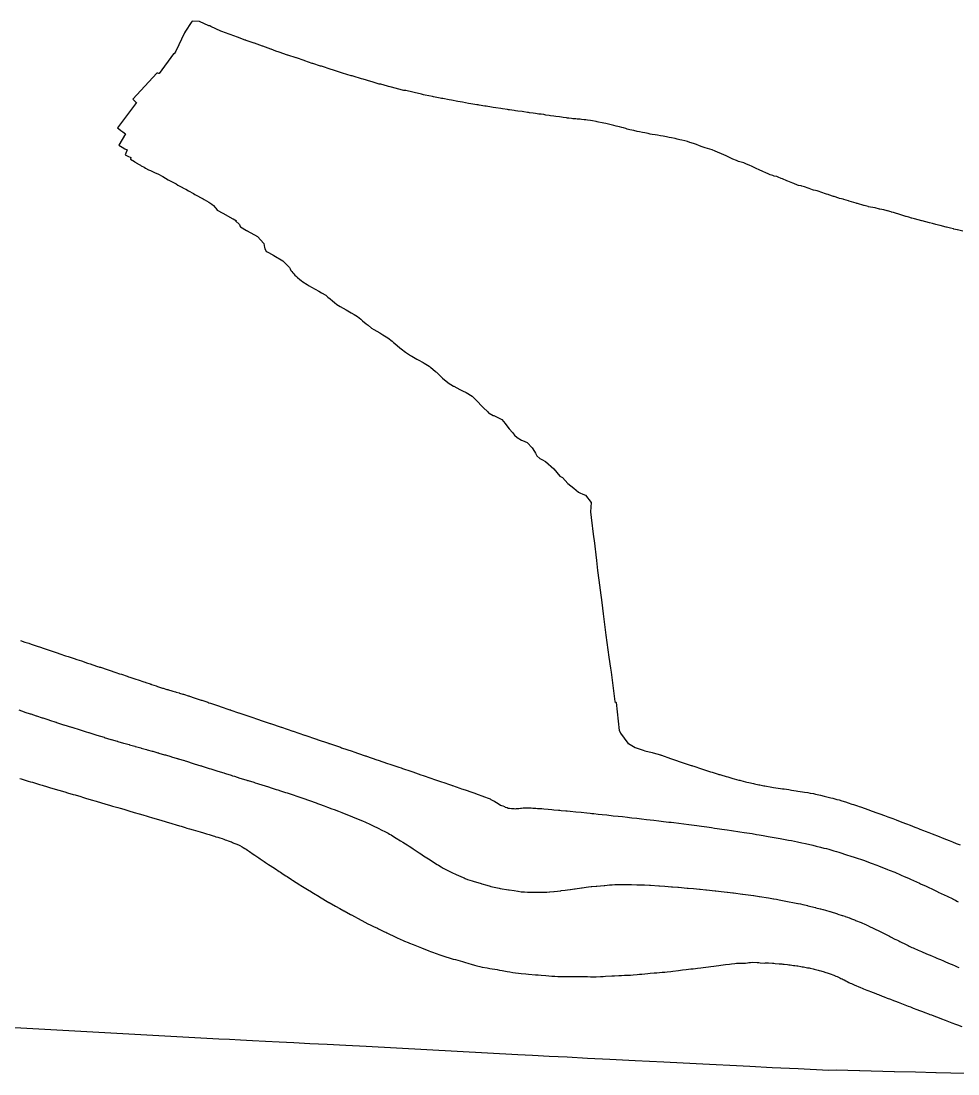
# Model space of a CAD drawing. Header units: metres. Extents: x 483462 to 484492, y 8428718 to 8429266.
# Drawn here: x 484289.36 to 484316.87, y 8428816.72 to 8428847.62 of the extents above; entities that cross this region are included whole.
import ezdxf

# ---------------------------------------------------------------- set-up
doc = ezdxf.new("R2010")
doc.units = ezdxf.units.M
doc.layers.add('C-TOPO-MAJR', color=9, linetype='Continuous')
doc.layers.add('C-TOPO-MINR', color=8, linetype='Continuous')

msp = doc.modelspace()

# ---------------------------------------------------------------- linework, layer by layer
at = {"layer": 'C-TOPO-MAJR', "color": 9, "linetype": 'Continuous', "lineweight": -3, "elevation": 1190, "flags": 128}
msp.add_lwpolyline([(484289.296, 8428827.4), (484289.451, 8428827.347), (484289.474, 8428827.339), (484289.625, 8428827.289), (484289.646, 8428827.282), (484289.805, 8428827.229), (484289.812, 8428827.227), (484289.985, 8428827.17), (484289.99, 8428827.168), (484290, 8428827.165), (484290.18, 8428827.106), (484290.194, 8428827.102), (484290.384, 8428827.04), (484290.391, 8428827.038), (484290.395, 8428827.037), (484290.399, 8428827.035), (484290.608, 8428826.968), (484290.614, 8428826.966), (484290.845, 8428826.892), (484290.852, 8428826.89), (484291.096, 8428826.813), (484291.098, 8428826.812), (484291.098, 8428826.812), (484291.099, 8428826.812), (484291.273, 8428826.757), (484291.345, 8428826.735), (484291.346, 8428826.735), (484291.347, 8428826.735), (484291.583, 8428826.662), (484291.585, 8428826.661), (484291.797, 8428826.597), (484291.799, 8428826.596), (484291.801, 8428826.595), (484291.805, 8428826.594), (484291.997, 8428826.537), (484292.006, 8428826.535), (484292.187, 8428826.482), (484292.194, 8428826.48), (484292.198, 8428826.479), (484292.371, 8428826.429), (484292.375, 8428826.427), (484292.534, 8428826.382), (484292.549, 8428826.378), (484292.7, 8428826.336), (484292.716, 8428826.331), (484292.722, 8428826.329), (484292.879, 8428826.285), (484292.885, 8428826.283), (484293.04, 8428826.24), (484293.06, 8428826.234), (484293.206, 8428826.193), (484293.228, 8428826.187), (484293.379, 8428826.143), (484293.388, 8428826.141), (484293.397, 8428826.138), (484293.411, 8428826.134), (484293.572, 8428826.087), (484293.598, 8428826.08), (484293.763, 8428826.031), (484293.78, 8428826.026), (484293.949, 8428825.976), (484293.961, 8428825.972), (484293.974, 8428825.968), (484294.156, 8428825.912), (484294.18, 8428825.905), (484294.221, 8428825.892), (484294.419, 8428825.83), (484294.446, 8428825.821), (484294.642, 8428825.76), (484294.66, 8428825.755), (484294.678, 8428825.749), (484294.858, 8428825.692), (484294.887, 8428825.683), (484294.936, 8428825.668), (484295.106, 8428825.614), (484295.139, 8428825.604), (484295.312, 8428825.55), (484295.337, 8428825.542), (484295.361, 8428825.534), (484295.531, 8428825.482), (484295.568, 8428825.47), (484295.627, 8428825.452), (484295.787, 8428825.402), (484295.824, 8428825.391), (484295.988, 8428825.34), (484296.011, 8428825.333), (484296.034, 8428825.326), (484296.195, 8428825.276), (484296.236, 8428825.263), (484296.307, 8428825.241), (484296.459, 8428825.193), (484296.501, 8428825.18), (484296.656, 8428825.131), (484296.68, 8428825.124), (484296.703, 8428825.116), (484296.855, 8428825.068), (484296.902, 8428825.052), (484296.983, 8428825.026), (484297.127, 8428824.979), (484297.177, 8428824.963), (484297.323, 8428824.915), (484297.349, 8428824.906), (484297.376, 8428824.897), (484297.428, 8428824.879), (484297.572, 8428824.83), (484297.665, 8428824.798), (484297.801, 8428824.752), (484297.858, 8428824.732), (484297.996, 8428824.683), (484298.029, 8428824.671), (484298.062, 8428824.658), (484298.122, 8428824.636), (484298.257, 8428824.588), (484298.362, 8428824.549), (484298.489, 8428824.502), (484298.558, 8428824.476), (484298.686, 8428824.427), (484298.731, 8428824.409), (484298.776, 8428824.39), (484298.85, 8428824.361), (484298.975, 8428824.313), (484299.097, 8428824.264), (484299.215, 8428824.217), (484299.29, 8428824.186), (484299.407, 8428824.136), (484299.452, 8428824.115), (484299.497, 8428824.093), (484299.581, 8428824.053), (484299.699, 8428823.999), (484299.844, 8428823.929), (484299.954, 8428823.876), (484300.041, 8428823.833), (484300.137, 8428823.784), (484300.18, 8428823.758), (484300.224, 8428823.731), (484300.299, 8428823.686), (484300.378, 8428823.641), (484300.506, 8428823.563), (484300.575, 8428823.52), (484300.653, 8428823.472), (484300.698, 8428823.442), (484300.761, 8428823.402), (484300.806, 8428823.372), (484300.878, 8428823.324), (484300.932, 8428823.288), (484301.055, 8428823.205), (484301.102, 8428823.173), (484301.178, 8428823.122), (484301.227, 8428823.09), (484301.273, 8428823.059), (484301.322, 8428823.027), (484301.402, 8428822.978), (484301.443, 8428822.951), (484301.58, 8428822.868), (484301.616, 8428822.845), (484301.7, 8428822.793), (484301.758, 8428822.76), (484301.793, 8428822.74), (484301.852, 8428822.708), (484301.952, 8428822.661), (484301.986, 8428822.643), (484302.158, 8428822.564), (484302.189, 8428822.549), (484302.296, 8428822.5), (484302.368, 8428822.469), (484302.398, 8428822.456), (484302.47, 8428822.426), (484302.606, 8428822.385), (484302.635, 8428822.375), (484302.867, 8428822.306), (484302.895, 8428822.297), (484303.041, 8428822.254), (484303.133, 8428822.226), (484303.158, 8428822.22), (484303.25, 8428822.194), (484303.402, 8428822.169), (484303.424, 8428822.164), (484303.672, 8428822.125), (484303.691, 8428822.122), (484303.844, 8428822.098), (484303.944, 8428822.08), (484303.959, 8428822.079), (484304.05, 8428822.064), (484304.132, 8428822.059), (484304.146, 8428822.059), (484304.228, 8428822.056), (484304.359, 8428822.054), (484304.371, 8428822.054), (484304.586, 8428822.051), (484304.599, 8428822.051), (484304.726, 8428822.05), (484304.8, 8428822.055), (484304.874, 8428822.06), (484304.886, 8428822.061), (484305.003, 8428822.073), (484305.015, 8428822.074), (484305.21, 8428822.094), (484305.223, 8428822.096), (484305.339, 8428822.108), (484305.41, 8428822.118), (484305.481, 8428822.127), (484305.495, 8428822.129), (484305.611, 8428822.146), (484305.626, 8428822.148), (484305.821, 8428822.176), (484305.838, 8428822.178), (484305.954, 8428822.194), (484306.027, 8428822.204), (484306.1, 8428822.214), (484306.119, 8428822.216), (484306.246, 8428822.228), (484306.267, 8428822.23), (484306.481, 8428822.25), (484306.505, 8428822.251), (484306.635, 8428822.263), (484306.715, 8428822.27), (484306.796, 8428822.275), (484306.822, 8428822.276), (484306.973, 8428822.276), (484307.002, 8428822.275), (484307.257, 8428822.273), (484307.286, 8428822.272), (484307.445, 8428822.271), (484307.54, 8428822.27), (484307.635, 8428822.268), (484307.662, 8428822.267), (484307.813, 8428822.257), (484307.838, 8428822.255), (484308.084, 8428822.238), (484308.109, 8428822.236), (484308.263, 8428822.225), (484308.363, 8428822.218), (484308.463, 8428822.211), (484308.487, 8428822.209), (484308.646, 8428822.196), (484308.669, 8428822.194), (484308.924, 8428822.172), (484308.947, 8428822.17), (484309.101, 8428822.156), (484309.192, 8428822.149), (484309.284, 8428822.141), (484309.304, 8428822.139), (484309.464, 8428822.122), (484309.483, 8428822.12), (484309.745, 8428822.092), (484309.763, 8428822.09), (484309.92, 8428822.073), (484310.004, 8428822.065), (484310.089, 8428822.055), (484310.104, 8428822.053), (484310.262, 8428822.033), (484310.276, 8428822.031), (484310.542, 8428821.997), (484310.554, 8428821.995), (484310.71, 8428821.974), (484310.789, 8428821.964), (484310.869, 8428821.953), (484310.879, 8428821.951), (484311.033, 8428821.927), (484311.041, 8428821.925), (484311.304, 8428821.883), (484311.459, 8428821.858), (484311.464, 8428821.857), (484311.539, 8428821.844), (484311.616, 8428821.831), (484311.619, 8428821.831), (484311.767, 8428821.801), (484311.917, 8428821.771), (484312.024, 8428821.75), (484312.024, 8428821.75), (484312.172, 8428821.721), (484312.174, 8428821.72), (484312.247, 8428821.705), (484312.319, 8428821.69), (484312.321, 8428821.689), (484312.457, 8428821.656), (484312.461, 8428821.655), (484312.69, 8428821.598), (484312.696, 8428821.596), (484312.828, 8428821.563), (484312.834, 8428821.562), (484312.903, 8428821.544), (484312.91, 8428821.542), (484312.978, 8428821.525), (484313.105, 8428821.485), (484313.114, 8428821.482), (484313.33, 8428821.414), (484313.342, 8428821.41), (484313.466, 8428821.37), (484313.479, 8428821.366), (484313.549, 8428821.344), (484313.561, 8428821.341), (484313.625, 8428821.32), (484313.678, 8428821.299), (484313.689, 8428821.295), (484313.741, 8428821.273), (484313.837, 8428821.235), (484313.85, 8428821.23), (484313.865, 8428821.224), (484314.03, 8428821.158), (484314.046, 8428821.151), (484314.138, 8428821.114), (484314.182, 8428821.093), (484314.195, 8428821.087), (484314.239, 8428821.065), (484314.253, 8428821.058), (484314.4, 8428820.988), (484314.419, 8428820.979), (484314.562, 8428820.91), (484314.582, 8428820.901), (484314.623, 8428820.879), (484314.641, 8428820.87), (484314.682, 8428820.849), (484314.701, 8428820.839), (484314.838, 8428820.769), (484314.86, 8428820.757), (484314.885, 8428820.745), (484315.021, 8428820.674), (484315.047, 8428820.662), (484315.091, 8428820.64), (484315.135, 8428820.619), (484315.162, 8428820.606), (484315.241, 8428820.567), (484315.271, 8428820.552), (484315.405, 8428820.486), (484315.441, 8428820.469), (484315.52, 8428820.43), (484315.558, 8428820.414), (484315.61, 8428820.391), (484315.661, 8428820.369), (484315.703, 8428820.352), (484315.796, 8428820.312), (484315.842, 8428820.292), (484315.998, 8428820.225), (484316.05, 8428820.202), (484316.142, 8428820.163), (484316.193, 8428820.141), (484316.247, 8428820.118), (484316.3, 8428820.096), (484316.353, 8428820.073), (484316.442, 8428820.036), (484316.5, 8428820.011), (484316.644, 8428819.95), (484316.705, 8428819.924), (484316.789, 8428819.889), (484316.851, 8428819.861), (484316.899, 8428819.84)], dxfattribs=at)
at = {"layer": 'C-TOPO-MINR', "color": 8, "linetype": 'Continuous', "lineweight": -3, "flags": 128}
for points, elevation in [([(484317.011, 8428841.451), (484316.854, 8428841.489), (484316.843, 8428841.492), (484316.75, 8428841.516), (484316.742, 8428841.519), (484316.649, 8428841.543), (484316.533, 8428841.572), (484316.527, 8428841.573), (484316.345, 8428841.618), (484316.341, 8428841.619), (484316.224, 8428841.648), (484316.22, 8428841.649), (484316.127, 8428841.675), (484316.034, 8428841.7), (484316.032, 8428841.701), (484315.93, 8428841.726), (484315.93, 8428841.726), (484315.818, 8428841.755), (484315.818, 8428841.755), (484315.818, 8428841.755), (484315.814, 8428841.756), (484315.699, 8428841.787), (484315.698, 8428841.787), (484315.596, 8428841.815), (484315.594, 8428841.816), (484315.513, 8428841.838), (484315.511, 8428841.839), (484315.431, 8428841.861), (484315.347, 8428841.887), (484315.344, 8428841.887), (484315.256, 8428841.914), (484315.252, 8428841.915), (484315.138, 8428841.95), (484315.132, 8428841.952), (484315.032, 8428841.983), (484314.974, 8428841.999), (484314.917, 8428842.014), (484314.91, 8428842.017), (484314.803, 8428842.048), (484314.794, 8428842.051), (484314.689, 8428842.081), (484314.634, 8428842.089), (484314.579, 8428842.096), (484314.567, 8428842.1), (484314.442, 8428842.136), (484314.428, 8428842.141), (484314.244, 8428842.172), (484314.234, 8428842.175), (484314.119, 8428842.206), (484314.107, 8428842.21), (484313.916, 8428842.263), (484313.902, 8428842.268), (484313.886, 8428842.273), (484313.675, 8428842.338), (484313.656, 8428842.344), (484313.524, 8428842.386), (484313.504, 8428842.393), (484313.455, 8428842.403), (484313.397, 8428842.415), (484313.377, 8428842.422), (484313.238, 8428842.469), (484313.217, 8428842.476), (484313.079, 8428842.522), (484313.059, 8428842.529), (484313.006, 8428842.54), (484312.979, 8428842.549), (484312.876, 8428842.586), (484312.766, 8428842.624), (484312.736, 8428842.634), (484312.684, 8428842.645), (484312.632, 8428842.655), (484312.601, 8428842.666), (484312.501, 8428842.704), (484312.469, 8428842.716), (484312.36, 8428842.757), (484312.29, 8428842.771), (484312.262, 8428842.781), (484312.192, 8428842.795), (484312.16, 8428842.808), (484312.052, 8428842.849), (484312.02, 8428842.862), (484311.874, 8428842.921), (484311.842, 8428842.934), (484311.716, 8428842.989), (484311.684, 8428843.002), (484311.589, 8428843.042), (484311.555, 8428843.056), (484311.476, 8428843.072), (484311.437, 8428843.09), (484311.359, 8428843.106), (484311.315, 8428843.126), (484311.207, 8428843.173), (484311.159, 8428843.196), (484311.012, 8428843.265), (484310.961, 8428843.288), (484310.811, 8428843.36), (484310.756, 8428843.385), (484310.644, 8428843.435), (484310.584, 8428843.463), (484310.506, 8428843.479), (484310.429, 8428843.495), (484310.367, 8428843.524), (484310.259, 8428843.572), (484310.197, 8428843.6), (484310.061, 8428843.664), (484309.997, 8428843.693), (484309.931, 8428843.722), (484309.808, 8428843.777), (484309.742, 8428843.806), (484309.651, 8428843.843), (484309.58, 8428843.859), (484309.517, 8428843.885), (484309.446, 8428843.9), (484309.36, 8428843.934), (484309.284, 8428843.962), (484309.194, 8428843.994), (484309.103, 8428844.029), (484308.999, 8428844.059), (484308.928, 8428844.081), (484308.85, 8428844.103), (484308.764, 8428844.125), (484308.701, 8428844.139), (484308.627, 8428844.158), (484308.565, 8428844.171), (484308.464, 8428844.193), (484308.39, 8428844.208), (484308.31, 8428844.223), (484308.212, 8428844.241), (484308.138, 8428844.253), (484308.045, 8428844.268), (484307.981, 8428844.278), (484307.887, 8428844.294), (484307.832, 8428844.306), (484307.777, 8428844.318), (484307.678, 8428844.336), (484307.612, 8428844.348), (484307.517, 8428844.368), (484307.449, 8428844.381), (484307.353, 8428844.404), (484307.291, 8428844.419), (484307.238, 8428844.432), (484307.16, 8428844.452), (484307.116, 8428844.464), (484307.047, 8428844.483), (484307.004, 8428844.495), (484306.934, 8428844.515), (484306.885, 8428844.526), (484306.837, 8428844.538), (484306.766, 8428844.557), (484306.725, 8428844.567), (484306.653, 8428844.585), (484306.612, 8428844.596), (484306.528, 8428844.614), (484306.474, 8428844.625), (484306.423, 8428844.635), (484306.317, 8428844.656), (484306.28, 8428844.666), (484306.243, 8428844.675), (484306.135, 8428844.693), (484306.085, 8428844.701), (484305.993, 8428844.713), (484305.94, 8428844.721), (484305.899, 8428844.725), (484305.817, 8428844.733), (484305.776, 8428844.737), (484305.693, 8428844.744), (484305.649, 8428844.748), (484305.565, 8428844.755), (484305.526, 8428844.758), (484305.441, 8428844.766), (484305.409, 8428844.774), (484305.378, 8428844.783), (484305.276, 8428844.795), (484305.229, 8428844.8), (484305.173, 8428844.807), (484305.059, 8428844.821), (484305.008, 8428844.827), (484304.91, 8428844.84), (484304.87, 8428844.845), (484304.771, 8428844.858), (484304.743, 8428844.866), (484304.715, 8428844.874), (484304.632, 8428844.884), (484304.568, 8428844.892), (484304.465, 8428844.905), (484304.401, 8428844.913), (484304.293, 8428844.927), (484304.265, 8428844.934), (484304.236, 8428844.941), (484304.122, 8428844.956), (484304.079, 8428844.962), (484303.951, 8428844.979), (484303.881, 8428844.988), (484303.838, 8428844.994), (484303.703, 8428845.013), (484303.671, 8428845.02), (484303.64, 8428845.027), (484303.499, 8428845.047), (484303.452, 8428845.054), (484303.3, 8428845.076), (484303.225, 8428845.087), (484303.176, 8428845.095), (484303.016, 8428845.119), (484302.98, 8428845.126), (484302.815, 8428845.152), (484302.78, 8428845.159), (484302.74, 8428845.166), (484302.568, 8428845.194), (484302.501, 8428845.205), (484302.319, 8428845.237), (484302.252, 8428845.249), (484302.183, 8428845.262), (484301.998, 8428845.295), (484301.932, 8428845.308), (484301.744, 8428845.344), (484301.704, 8428845.352), (484301.669, 8428845.357), (484301.47, 8428845.398), (484301.437, 8428845.403), (484301.227, 8428845.448), (484301.182, 8428845.458), (484301.114, 8428845.474), (484300.907, 8428845.52), (484300.864, 8428845.53), (484300.663, 8428845.578), (484300.632, 8428845.581), (484300.603, 8428845.585), (484300.415, 8428845.633), (484300.381, 8428845.642), (484300.199, 8428845.691), (484300.151, 8428845.704), (484300.119, 8428845.712), (484299.927, 8428845.766), (484299.903, 8428845.769), (484299.879, 8428845.771), (484299.666, 8428845.833), (484299.634, 8428845.843), (484299.402, 8428845.913), (484299.357, 8428845.927), (484299.11, 8428846.002), (484299.085, 8428846.01), (484299.068, 8428846.011), (484299.052, 8428846.013), (484298.797, 8428846.094), (484298.772, 8428846.102), (484298.503, 8428846.188), (484298.468, 8428846.2), (484298.181, 8428846.293), (484298.165, 8428846.299), (484298.157, 8428846.299), (484298.149, 8428846.3), (484297.928, 8428846.374), (484297.913, 8428846.379), (484297.691, 8428846.453), (484297.672, 8428846.46), (484297.444, 8428846.537), (484297.436, 8428846.54), (484297.194, 8428846.622), (484297.192, 8428846.623), (484297.191, 8428846.623), (484297.189, 8428846.623), (484297.187, 8428846.623), (484296.941, 8428846.709), (484296.94, 8428846.709), (484296.846, 8428846.742), (484296.701, 8428846.794), (484296.697, 8428846.795), (484296.46, 8428846.88), (484296.454, 8428846.881), (484296.214, 8428846.968), (484296.21, 8428846.969), (484296.206, 8428846.97), (484296.203, 8428846.97), (484295.967, 8428847.055), (484295.958, 8428847.058), (484295.939, 8428847.065), (484295.715, 8428847.145), (484295.5, 8428847.223), (484295.471, 8428847.233), (484295.257, 8428847.31), (484295.227, 8428847.324), (484294.938, 8428847.463), (484294.901, 8428847.479), (484294.871, 8428847.48), (484294.6, 8428847.61), (484294.384, 8428847.621), (484294.358, 8428847.583), (484294.188, 8428847.329), (484294.161, 8428847.274), (484293.902, 8428846.742), (484293.856, 8428846.66), (484293.854, 8428846.661), (484293.852, 8428846.661), (484293.848, 8428846.662), (484293.845, 8428846.663), (484293.843, 8428846.663), (484293.841, 8428846.664), (484293.421, 8428846.079), (484293.402, 8428846.083), (484293.376, 8428846.09), (484293.352, 8428846.096), (484292.646, 8428845.325), (484292.669, 8428845.298), (484292.689, 8428845.278), (484292.717, 8428845.255), (484292.746, 8428845.231), (484292.192, 8428844.483), (484292.233, 8428844.454), (484292.289, 8428844.413), (484292.35, 8428844.368), (484292.424, 8428844.315), (484292.23, 8428843.975), (484292.331, 8428843.916), (484292.404, 8428843.874), (484292.477, 8428843.837), (484292.418, 8428843.696), (484292.498, 8428843.659), (484292.583, 8428843.613), (484292.571, 8428843.565), (484292.691, 8428843.501), (484292.692, 8428843.49), (484292.78, 8428843.444), (484292.786, 8428843.431), (484292.868, 8428843.391), (484292.887, 8428843.369), (484292.972, 8428843.329), (484293.012, 8428843.305), (484293.099, 8428843.259), (484293.163, 8428843.236), (484293.299, 8428843.163), (484293.375, 8428843.133), (484293.519, 8428843.055), (484293.683, 8428842.965), (484293.742, 8428842.933), (484293.913, 8428842.839), (484293.967, 8428842.809), (484294.067, 8428842.754), (484294.148, 8428842.709), (484294.197, 8428842.682), (484294.277, 8428842.637), (484294.424, 8428842.556), (484294.466, 8428842.533), (484294.705, 8428842.401), (484294.739, 8428842.382), (484294.877, 8428842.306), (484294.907, 8428842.289), (484294.963, 8428842.249), (484295.016, 8428842.206), (484295.058, 8428842.145), (484295.079, 8428842.133), (484295.119, 8428842.073), (484295.282, 8428841.981), (484295.584, 8428841.815), (484295.588, 8428841.813), (484295.687, 8428841.756), (484295.655, 8428841.756), (484295.777, 8428841.652), (484295.798, 8428841.59), (484295.799, 8428841.586), (484295.805, 8428841.578), (484295.98, 8428841.478), (484295.991, 8428841.472), (484295.999, 8428841.468), (484296.307, 8428841.298), (484296.486, 8428841.09), (484296.497, 8428841.03), (484296.513, 8428840.975), (484296.517, 8428840.956), (484296.519, 8428840.933), (484296.554, 8428840.87), (484296.592, 8428840.851), (484296.749, 8428840.758), (484296.78, 8428840.739), (484297.052, 8428840.585), (484297.245, 8428840.389), (484297.265, 8428840.346), (484297.282, 8428840.303), (484297.313, 8428840.266), (484297.34, 8428840.233), (484297.373, 8428840.197), (484297.404, 8428840.165), (484297.453, 8428840.119), (484297.481, 8428840.092), (484297.544, 8428840.039), (484297.586, 8428840.001), (484297.634, 8428839.963), (484297.763, 8428839.887), (484297.821, 8428839.851), (484297.893, 8428839.813), (484298.103, 8428839.692), (484298.178, 8428839.646), (484298.305, 8428839.571), (484298.373, 8428839.517), (484298.434, 8428839.467), (484298.501, 8428839.408), (484298.56, 8428839.359), (484298.635, 8428839.3), (484298.735, 8428839.24), (484298.818, 8428839.19), (484298.903, 8428839.144), (484299.052, 8428839.059), (484299.141, 8428839.005), (484299.236, 8428838.948), (484299.336, 8428838.87), (484299.39, 8428838.826), (484299.499, 8428838.733), (484299.55, 8428838.691), (484299.65, 8428838.611), (484299.716, 8428838.571), (484299.806, 8428838.515), (484299.897, 8428838.465), (484299.983, 8428838.415), (484300.077, 8428838.357), (484300.135, 8428838.321), (484300.259, 8428838.221), (484300.298, 8428838.188), (484300.336, 8428838.156), (484300.484, 8428838.027), (484300.521, 8428838.003), (484300.647, 8428837.9), (484300.793, 8428837.808), (484300.835, 8428837.783), (484300.983, 8428837.698), (484301.02, 8428837.676), (484301.165, 8428837.596), (484301.196, 8428837.578), (484301.341, 8428837.488), (484301.367, 8428837.473), (484301.386, 8428837.461), (484301.527, 8428837.338), (484301.542, 8428837.325), (484301.556, 8428837.312), (484301.738, 8428837.142), (484301.892, 8428837.008), (484301.899, 8428837.004), (484302.062, 8428836.903), (484302.067, 8428836.9), (484302.24, 8428836.809), (484302.241, 8428836.808), (484302.319, 8428836.77), (484302.426, 8428836.717), (484302.603, 8428836.613), (484302.609, 8428836.607), (484302.746, 8428836.473), (484302.897, 8428836.307), (484302.927, 8428836.277), (484303.064, 8428836.146), (484303.089, 8428836.122), (484303.103, 8428836.115), (484303.225, 8428836.047), (484303.24, 8428836.039), (484303.362, 8428835.989), (484303.475, 8428835.921), (484303.571, 8428835.811), (484303.599, 8428835.777), (484303.688, 8428835.648), (484303.787, 8428835.541), (484303.846, 8428835.465), (484303.924, 8428835.397), (484304.052, 8428835.323), (484304.088, 8428835.305), (484304.217, 8428835.253), (484304.373, 8428835.091), (484304.433, 8428834.988), (484304.463, 8428834.94), (484304.504, 8428834.862), (484304.596, 8428834.779), (484304.65, 8428834.751), (484304.756, 8428834.691), (484305.002, 8428834.477), (484305.185, 8428834.258), (484305.26, 8428834.22), (484305.413, 8428834.046), (484305.591, 8428833.906), (484305.728, 8428833.79), (484305.768, 8428833.772), (484305.851, 8428833.737), (484305.93, 8428833.701), (484306.096, 8428833.491), (484306.084, 8428833.214), (484306.104, 8428833.049), (484306.171, 8428832.478), (484306.184, 8428832.375), (484306.256, 8428831.784), (484306.291, 8428831.494), (484306.299, 8428831.427), (484306.409, 8428830.556), (484306.451, 8428830.218), (484306.534, 8428829.593), (484306.616, 8428828.951), (484306.664, 8428828.624), (484306.69, 8428828.505), (484306.798, 8428827.653), (484306.832, 8428827.621), (484306.921, 8428826.798), (484306.959, 8428826.726), (484306.963, 8428826.724), (484306.966, 8428826.723), (484307.175, 8428826.421), (484307.18, 8428826.419), (484307.185, 8428826.418), (484307.192, 8428826.416), (484307.388, 8428826.298), (484307.397, 8428826.295), (484307.417, 8428826.288), (484307.632, 8428826.217), (484307.672, 8428826.203), (484307.895, 8428826.15), (484307.92, 8428826.141), (484308.137, 8428826.08), (484308.15, 8428826.077), (484308.162, 8428826.074), (484308.432, 8428825.979), (484308.462, 8428825.969), (484308.516, 8428825.95), (484308.77, 8428825.862), (484308.806, 8428825.849), (484309.04, 8428825.769), (484309.059, 8428825.766), (484309.078, 8428825.762), (484309.112, 8428825.751), (484309.337, 8428825.676), (484309.399, 8428825.655), (484309.609, 8428825.585), (484309.65, 8428825.572), (484309.828, 8428825.514), (484309.853, 8428825.51), (484309.878, 8428825.506), (484309.911, 8428825.497), (484310.062, 8428825.449), (484310.117, 8428825.433), (484310.26, 8428825.39), (484310.296, 8428825.379), (484310.437, 8428825.339), (484310.466, 8428825.335), (484310.496, 8428825.33), (484310.636, 8428825.294), (484310.672, 8428825.285), (484310.729, 8428825.272), (484310.863, 8428825.24), (484310.901, 8428825.231), (484311.022, 8428825.205), (484311.056, 8428825.199), (484311.166, 8428825.177), (484311.2, 8428825.171), (484311.25, 8428825.162), (484311.355, 8428825.144), (484311.456, 8428825.127), (484311.522, 8428825.116), (484311.661, 8428825.096), (484311.722, 8428825.087), (484311.769, 8428825.081), (484311.907, 8428825.062), (484311.944, 8428825.054), (484311.982, 8428825.046), (484312.118, 8428825.028), (484312.166, 8428825.021), (484312.301, 8428825), (484312.365, 8428824.991), (484312.461, 8428824.974), (484312.533, 8428824.961), (484312.631, 8428824.943), (484312.689, 8428824.931), (484312.79, 8428824.91), (484312.831, 8428824.899), (484312.939, 8428824.874), (484312.981, 8428824.863), (484313.02, 8428824.853), (484313.137, 8428824.823), (484313.2, 8428824.808), (484313.318, 8428824.775), (484313.385, 8428824.757), (484313.456, 8428824.734), (484313.572, 8428824.699), (484313.645, 8428824.675), (484313.758, 8428824.637), (484313.804, 8428824.622), (484313.919, 8428824.583), (484313.966, 8428824.568), (484314.013, 8428824.554), (484314.143, 8428824.508), (484314.22, 8428824.48), (484314.347, 8428824.434), (484314.492, 8428824.381), (484314.572, 8428824.352), (484314.716, 8428824.299), (484314.765, 8428824.282), (484314.815, 8428824.264), (484314.956, 8428824.211), (484315.054, 8428824.174), (484315.222, 8428824.11), (484315.364, 8428824.057), (484315.467, 8428824.017), (484315.606, 8428823.964), (484315.658, 8428823.944), (484315.708, 8428823.924), (484315.755, 8428823.905), (484315.855, 8428823.866), (484315.903, 8428823.847), (484316.018, 8428823.802), (484316.112, 8428823.765), (484316.318, 8428823.684), (484316.407, 8428823.65), (484316.529, 8428823.602), (484316.614, 8428823.568), (484316.661, 8428823.548), (484316.708, 8428823.528), (484316.816, 8428823.485), (484316.937, 8428823.437)], 1186), ([(484289.346, 8428829.436), (484289.47, 8428829.394), (484289.585, 8428829.356), (484289.653, 8428829.333), (484289.777, 8428829.291), (484289.805, 8428829.282), (484289.833, 8428829.273), (484289.868, 8428829.261), (484289.907, 8428829.248), (484290.04, 8428829.204), (484290.124, 8428829.176), (484290.279, 8428829.124), (484290.419, 8428829.076), (484290.5, 8428829.05), (484290.668, 8428828.993), (484290.705, 8428828.981), (484290.742, 8428828.969), (484290.918, 8428828.91), (484290.999, 8428828.883), (484291.132, 8428828.838), (484291.314, 8428828.777), (484291.389, 8428828.752), (484291.577, 8428828.689), (484291.61, 8428828.678), (484291.641, 8428828.669), (484291.668, 8428828.66), (484291.694, 8428828.652), (484291.888, 8428828.586), (484291.952, 8428828.565), (484292.145, 8428828.5), (484292.25, 8428828.465), (484292.306, 8428828.446), (484292.481, 8428828.388), (484292.497, 8428828.382), (484292.513, 8428828.377), (484292.555, 8428828.363), (484292.728, 8428828.305), (484292.8, 8428828.281), (484292.97, 8428828.224), (484293.009, 8428828.211), (484293.024, 8428828.206), (484293.15, 8428828.164), (484293.165, 8428828.159), (484293.178, 8428828.155), (484293.191, 8428828.15), (484293.33, 8428828.104), (484293.365, 8428828.093), (484293.399, 8428828.081), (484293.516, 8428828.043), (484293.535, 8428828.037), (484293.646, 8428828.003), (484293.667, 8428827.996), (484293.695, 8428827.988), (484293.79, 8428827.96), (484293.817, 8428827.952), (484293.9, 8428827.928), (484293.919, 8428827.923), (484294.003, 8428827.899), (484294.015, 8428827.896), (484294.112, 8428827.867), (484294.134, 8428827.86), (484294.156, 8428827.853), (484294.272, 8428827.817), (484294.283, 8428827.814), (484294.311, 8428827.804), (484294.448, 8428827.759), (484294.478, 8428827.749), (484294.65, 8428827.691), (484294.662, 8428827.687), (484294.673, 8428827.683), (484294.85, 8428827.624), (484294.877, 8428827.614), (484294.926, 8428827.598), (484295.185, 8428827.51), (484295.211, 8428827.502), (484295.489, 8428827.407), (484295.501, 8428827.404), (484295.512, 8428827.4), (484295.525, 8428827.395), (484295.747, 8428827.32), (484295.759, 8428827.316), (484295.785, 8428827.307), (484296.046, 8428827.219), (484296.081, 8428827.207), (484296.367, 8428827.11), (484296.383, 8428827.105), (484296.68, 8428827.004), (484296.685, 8428827.002), (484296.69, 8428827), (484297, 8428826.895), (484297.004, 8428826.894), (484297.34, 8428826.78), (484297.34, 8428826.78), (484297.346, 8428826.778), (484297.685, 8428826.663), (484297.692, 8428826.66), (484298.038, 8428826.543), (484298.047, 8428826.539), (484298.054, 8428826.537), (484298.391, 8428826.422), (484298.402, 8428826.419), (484298.417, 8428826.414), (484298.74, 8428826.304), (484298.773, 8428826.293), (484299.087, 8428826.186), (484299.128, 8428826.172), (484299.437, 8428826.067), (484299.464, 8428826.057), (484299.486, 8428826.05), (484299.508, 8428826.042), (484299.81, 8428825.939), (484299.842, 8428825.928), (484300.125, 8428825.832), (484300.187, 8428825.811), (484300.451, 8428825.721), (484300.52, 8428825.697), (484300.559, 8428825.684), (484300.804, 8428825.6), (484300.835, 8428825.59), (484300.866, 8428825.579), (484301.101, 8428825.499), (484301.165, 8428825.477), (484301.39, 8428825.4), (484301.499, 8428825.363), (484301.703, 8428825.293), (484301.771, 8428825.27), (484301.94, 8428825.212), (484301.974, 8428825.2), (484302.001, 8428825.19), (484302.016, 8428825.185), (484302.032, 8428825.179), (484302.243, 8428825.106), (484302.298, 8428825.087), (484302.399, 8428825.053), (484302.596, 8428824.985), (484302.655, 8428824.964), (484302.784, 8428824.92), (484302.814, 8428824.904), (484302.865, 8428824.886), (484302.994, 8428824.841), (484303.045, 8428824.823), (484303.133, 8428824.791), (484303.157, 8428824.775), (484303.213, 8428824.745), (484303.241, 8428824.73), (484303.268, 8428824.716), (484303.317, 8428824.688), (484303.343, 8428824.673), (484303.382, 8428824.647), (484303.404, 8428824.633), (484303.443, 8428824.609), (484303.466, 8428824.594), (484303.503, 8428824.582), (484303.551, 8428824.562), (484303.579, 8428824.551), (484303.632, 8428824.533), (484303.666, 8428824.521), (484303.701, 8428824.518), (484303.757, 8428824.511), (484303.788, 8428824.508), (484303.839, 8428824.505), (484303.879, 8428824.5), (484303.907, 8428824.503), (484303.952, 8428824.509), (484303.979, 8428824.512), (484304.023, 8428824.518), (484304.056, 8428824.52), (484304.108, 8428824.523), (484304.143, 8428824.524), (484304.202, 8428824.526), (484304.237, 8428824.527), (484304.269, 8428824.531), (484304.339, 8428824.526), (484304.388, 8428824.522), (484304.475, 8428824.515), (484304.525, 8428824.51), (484304.567, 8428824.511), (484304.652, 8428824.504), (484304.71, 8428824.498), (484304.84, 8428824.486), (484304.946, 8428824.477), (484305.005, 8428824.471), (484305.139, 8428824.459), (484305.181, 8428824.456), (484305.215, 8428824.453), (484305.358, 8428824.439), (484305.399, 8428824.435), (484305.484, 8428824.427), (484305.653, 8428824.41), (484305.804, 8428824.395), (484305.978, 8428824.378), (484306.073, 8428824.368), (484306.125, 8428824.363), (484306.178, 8428824.358), (484306.311, 8428824.344), (484306.421, 8428824.332), (484306.562, 8428824.318), (484306.75, 8428824.297), (484306.897, 8428824.282), (484307.017, 8428824.269), (484307.165, 8428824.252), (484307.23, 8428824.245), (484307.295, 8428824.238), (484307.442, 8428824.221), (484307.574, 8428824.206), (484307.721, 8428824.189), (484307.938, 8428824.163), (484308.087, 8428824.146), (484308.227, 8428824.129), (484308.379, 8428824.111), (484308.454, 8428824.102), (484308.529, 8428824.093), (484308.679, 8428824.074), (484308.824, 8428824.055), (484308.968, 8428824.036), (484309.203, 8428824.005), (484309.344, 8428823.986), (484309.496, 8428823.966), (484309.638, 8428823.946), (484309.72, 8428823.935), (484309.802, 8428823.924), (484309.941, 8428823.904), (484310.093, 8428823.881), (484310.224, 8428823.862), (484310.466, 8428823.825), (484310.591, 8428823.806), (484310.747, 8428823.782), (484310.831, 8428823.769), (484310.951, 8428823.749), (484311.036, 8428823.736), (484311.153, 8428823.716), (484311.302, 8428823.689), (484311.412, 8428823.67), (484311.646, 8428823.627), (484311.748, 8428823.608), (484311.897, 8428823.58), (484311.979, 8428823.565), (484312.072, 8428823.547), (484312.155, 8428823.531), (484312.288, 8428823.5), (484312.397, 8428823.477), (484312.606, 8428823.427), (484312.705, 8428823.404), (484312.834, 8428823.373), (484312.933, 8428823.347), (484313.007, 8428823.33), (484313.081, 8428823.312), (484313.228, 8428823.266), (484313.302, 8428823.244), (484313.375, 8428823.221), (484313.624, 8428823.142), (484313.694, 8428823.119), (484313.853, 8428823.067), (484313.943, 8428823.039), (484314.009, 8428823.017), (484314.096, 8428822.989), (484314.18, 8428822.957), (484314.239, 8428822.935), (484314.324, 8428822.902), (484314.485, 8428822.84), (484314.536, 8428822.82), (484314.804, 8428822.716), (484314.849, 8428822.699), (484315.015, 8428822.634), (484315.055, 8428822.617), (484315.14, 8428822.58), (484315.226, 8428822.542), (484315.273, 8428822.522), (484315.435, 8428822.451), (484315.474, 8428822.433), (484315.744, 8428822.314), (484315.773, 8428822.301), (484315.937, 8428822.228), (484316.02, 8428822.189), (484316.104, 8428822.148), (484316.124, 8428822.138), (484316.28, 8428822.063), (484316.294, 8428822.056), (484316.556, 8428821.93), (484316.716, 8428821.853), (484316.719, 8428821.851), (484316.796, 8428821.812), (484316.837, 8428821.792), (484316.874, 8428821.772)], 1188), ([(484289.326, 8428825.386), (484289.368, 8428825.374), (484289.568, 8428825.314), (484289.641, 8428825.292), (484289.693, 8428825.277), (484289.898, 8428825.216), (484289.939, 8428825.204), (484289.98, 8428825.192), (484290.134, 8428825.146), (484290.2, 8428825.126), (484290.366, 8428825.077), (484290.473, 8428825.046), (484290.644, 8428824.995), (484290.722, 8428824.972), (484290.892, 8428824.922), (484290.946, 8428824.906), (484291.112, 8428824.857), (484291.167, 8428824.84), (484291.257, 8428824.814), (484291.421, 8428824.765), (484291.562, 8428824.724), (484291.725, 8428824.676), (484291.822, 8428824.647), (484291.985, 8428824.599), (484292.048, 8428824.58), (484292.205, 8428824.534), (484292.27, 8428824.515), (484292.375, 8428824.484), (484292.523, 8428824.44), (484292.687, 8428824.392), (484292.826, 8428824.35), (484292.933, 8428824.319), (484293.064, 8428824.28), (484293.127, 8428824.262), (484293.191, 8428824.243), (484293.358, 8428824.193), (484293.464, 8428824.162), (484293.618, 8428824.117), (484293.785, 8428824.067), (484293.913, 8428824.029), (484294.013, 8428824), (484294.064, 8428823.985), (484294.181, 8428823.95), (484294.232, 8428823.935), (484294.309, 8428823.912), (484294.417, 8428823.88), (484294.548, 8428823.841), (484294.622, 8428823.819), (484294.716, 8428823.791), (484294.806, 8428823.765), (484294.88, 8428823.742), (484294.945, 8428823.723), (484295.006, 8428823.704), (484295.042, 8428823.692), (484295.079, 8428823.68), (484295.136, 8428823.662), (484295.202, 8428823.642), (484295.264, 8428823.623), (484295.311, 8428823.608), (484295.353, 8428823.589), (484295.393, 8428823.577), (484295.445, 8428823.56), (484295.497, 8428823.543), (484295.536, 8428823.53), (484295.566, 8428823.51), (484295.611, 8428823.493), (484295.669, 8428823.472), (484295.743, 8428823.442), (484295.789, 8428823.422), (484295.849, 8428823.387), (484295.885, 8428823.366), (484295.935, 8428823.334), (484295.969, 8428823.312), (484296.005, 8428823.288), (484296.041, 8428823.263), (484296.072, 8428823.242), (484296.178, 8428823.17), (484296.222, 8428823.14), (484296.341, 8428823.06), (484296.383, 8428823.031), (484296.44, 8428822.993), (484296.499, 8428822.953), (484296.54, 8428822.926), (484296.63, 8428822.865), (484296.675, 8428822.835), (484296.829, 8428822.732), (484296.935, 8428822.661), (484296.974, 8428822.635), (484297.055, 8428822.583), (484297.138, 8428822.53), (484297.173, 8428822.507), (484297.302, 8428822.425), (484297.335, 8428822.403), (484297.547, 8428822.268), (484297.573, 8428822.251), (484297.718, 8428822.159), (484297.824, 8428822.096), (484297.838, 8428822.087), (484297.946, 8428822.024), (484298.118, 8428821.921), (484298.125, 8428821.916), (484298.402, 8428821.751), (484298.403, 8428821.751), (484298.403, 8428821.751), (484298.403, 8428821.751), (484298.59, 8428821.64), (484298.594, 8428821.638), (484298.719, 8428821.57), (484298.842, 8428821.505), (484298.85, 8428821.5), (484299.039, 8428821.398), (484299.052, 8428821.391), (484299.064, 8428821.384), (484299.346, 8428821.231), (484299.362, 8428821.222), (484299.545, 8428821.125), (484299.565, 8428821.114), (484299.588, 8428821.103), (484299.708, 8428821.045), (484299.826, 8428820.991), (484299.854, 8428820.978), (484300.037, 8428820.891), (484300.069, 8428820.876), (484300.101, 8428820.861), (484300.37, 8428820.733), (484300.404, 8428820.716), (484300.577, 8428820.636), (484300.616, 8428820.618), (484300.725, 8428820.574), (484300.77, 8428820.556), (484300.878, 8428820.515), (484300.926, 8428820.497), (484301.065, 8428820.44), (484301.116, 8428820.421), (484301.335, 8428820.333), (484301.387, 8428820.312), (484301.438, 8428820.292), (484301.659, 8428820.21), (484301.715, 8428820.19), (484301.774, 8428820.172), (484301.991, 8428820.105), (484302.05, 8428820.088), (484302.113, 8428820.071), (484302.318, 8428820.014), (484302.386, 8428819.993), (484302.509, 8428819.96), (484302.579, 8428819.939), (484302.671, 8428819.911), (484302.743, 8428819.892), (484302.834, 8428819.867), (484302.905, 8428819.853), (484303.051, 8428819.826), (484303.121, 8428819.815), (484303.337, 8428819.777), (484303.412, 8428819.766), (484303.491, 8428819.751), (484303.632, 8428819.727), (484303.713, 8428819.712), (484303.801, 8428819.696), (484303.883, 8428819.684), (484303.97, 8428819.67), (484304.048, 8428819.662), (484304.185, 8428819.65), (484304.26, 8428819.645), (484304.465, 8428819.629), (484304.545, 8428819.623), (484304.632, 8428819.616), (484304.768, 8428819.605), (484304.858, 8428819.598), (484304.945, 8428819.59), (484305.031, 8428819.584), (484305.118, 8428819.579), (484305.25, 8428819.577), (484305.329, 8428819.575), (484305.406, 8428819.575), (484305.601, 8428819.575), (484305.681, 8428819.575), (484305.769, 8428819.574), (484305.9, 8428819.573), (484305.992, 8428819.572), (484306.077, 8428819.571), (484306.163, 8428819.571), (484306.249, 8428819.571), (484306.375, 8428819.577), (484306.451, 8428819.58), (484306.524, 8428819.584), (484306.711, 8428819.594), (484306.786, 8428819.598), (484306.911, 8428819.605), (484306.996, 8428819.608), (484307.079, 8428819.611), (484307.167, 8428819.615), (484307.251, 8428819.619), (484307.331, 8428819.624), (484307.451, 8428819.634), (484307.52, 8428819.64), (484307.585, 8428819.647), (484307.763, 8428819.664), (484307.831, 8428819.67), (484307.948, 8428819.681), (484308.024, 8428819.688), (484308.104, 8428819.694), (484308.182, 8428819.701), (484308.262, 8428819.708), (484308.332, 8428819.714), (484308.444, 8428819.727), (484308.503, 8428819.734), (484308.669, 8428819.755), (484308.725, 8428819.762), (484308.783, 8428819.769), (484308.889, 8428819.782), (484308.954, 8428819.789), (484309.027, 8428819.798), (484309.093, 8428819.805), (484309.167, 8428819.814), (484309.225, 8428819.82), (484309.323, 8428819.833), (484309.394, 8428819.842), (484309.543, 8428819.862), (484309.612, 8428819.871), (484309.705, 8428819.884), (484309.767, 8428819.892), (484309.847, 8428819.902), (484309.91, 8428819.91), (484309.98, 8428819.919), (484310.048, 8428819.928), (484310.162, 8428819.941), (484310.222, 8428819.948), (484310.318, 8428819.958), (484310.364, 8428819.963), (484310.401, 8428819.964), (484310.519, 8428819.969), (484310.556, 8428819.97), (484310.637, 8428819.972), (484310.686, 8428819.979), (484310.734, 8428819.985), (484310.783, 8428819.991), (484310.839, 8428819.997), (484310.972, 8428819.988), (484311.025, 8428819.985), (484311.067, 8428819.981), (484311.192, 8428819.972), (484311.223, 8428819.974), (484311.28, 8428819.977), (484311.312, 8428819.979), (484311.422, 8428819.968), (484311.461, 8428819.965), (484311.505, 8428819.96), (484311.618, 8428819.949), (484311.66, 8428819.946), (484311.696, 8428819.944), (484311.731, 8428819.941), (484311.771, 8428819.938), (484311.87, 8428819.925), (484311.908, 8428819.92), (484311.945, 8428819.914), (484312.042, 8428819.901), (484312.077, 8428819.898), (484312.136, 8428819.891), (484312.172, 8428819.887), (484312.26, 8428819.87), (484312.297, 8428819.864), (484312.332, 8428819.857), (484312.418, 8428819.841), (484312.45, 8428819.835), (484312.501, 8428819.827), (484312.534, 8428819.821), (484312.616, 8428819.801), (484312.651, 8428819.792), (484312.686, 8428819.783), (484312.767, 8428819.763), (484312.798, 8428819.756), (484312.844, 8428819.745), (484312.875, 8428819.737), (484312.912, 8428819.725), (484312.994, 8428819.698), (484313.033, 8428819.685), (484313.114, 8428819.657), (484313.148, 8428819.645), (484313.195, 8428819.629), (484313.228, 8428819.617), (484313.288, 8428819.589), (484313.319, 8428819.575), (484313.348, 8428819.562), (484313.406, 8428819.535), (484313.433, 8428819.521), (484313.467, 8428819.504), (484313.495, 8428819.491), (484313.526, 8428819.475), (484313.581, 8428819.447), (484313.614, 8428819.43), (484313.669, 8428819.402), (484313.705, 8428819.385), (484313.746, 8428819.366), (484313.785, 8428819.349), (484313.827, 8428819.33), (484313.896, 8428819.299), (484313.942, 8428819.279), (484314.01, 8428819.249), (484314.054, 8428819.231), (484314.098, 8428819.214), (484314.143, 8428819.197), (484314.191, 8428819.178), (484314.255, 8428819.153), (484314.306, 8428819.133), (484314.378, 8428819.105), (484314.455, 8428819.075), (484314.495, 8428819.06), (484314.535, 8428819.045), (484314.644, 8428819.003), (484314.701, 8428818.98), (484314.792, 8428818.945), (484314.885, 8428818.909), (484314.977, 8428818.873), (484315.038, 8428818.849), (484315.119, 8428818.818), (484315.166, 8428818.801), (484315.263, 8428818.764), (484315.309, 8428818.747), (484315.405, 8428818.71), (484315.472, 8428818.684), (484315.558, 8428818.651), (484315.659, 8428818.612), (484315.743, 8428818.579), (484315.833, 8428818.545), (484315.897, 8428818.52), (484316.003, 8428818.48), (484316.047, 8428818.463), (484316.091, 8428818.447), (484316.21, 8428818.402), (484316.273, 8428818.378), (484316.39, 8428818.334), (484316.498, 8428818.293), (484316.588, 8428818.258), (484316.692, 8428818.219), (484316.803, 8428818.176), (484316.858, 8428818.155), (484316.982, 8428818.109)], 1192), ([(484317.526, 8428816.716), (484316.226, 8428816.75), (484316.222, 8428816.75), (484315.62, 8428816.765), (484315.005, 8428816.781), (484315.002, 8428816.781), (484315, 8428816.781), (484313.986, 8428816.806), (484313.984, 8428816.806), (484313.296, 8428816.823), (484313.071, 8428816.82), (484313.071, 8428816.82), (484313.071, 8428816.82), (484313.071, 8428816.82), (484312.179, 8428816.862), (484311.414, 8428816.899), (484310.757, 8428816.93), (484309.188, 8428817.014), (484308.23, 8428817.062), (484307.391, 8428817.104), (484306.649, 8428817.141), (484305.989, 8428817.174), (484305.397, 8428817.204), (484304.865, 8428817.231), (484304.382, 8428817.255), (484303.943, 8428817.277), (484299.494, 8428817.519), (484298.895, 8428817.55), (484298.345, 8428817.578), (484297.838, 8428817.604), (484297.37, 8428817.628), (484296.937, 8428817.65), (484296.534, 8428817.671), (484296.158, 8428817.69), (484295.808, 8428817.708), (484295.479, 8428817.725), (484295.172, 8428817.741), (484288.463, 8428818.108)], 1192)]:
    msp.add_lwpolyline(points, dxfattribs=dict(at, elevation=elevation))

doc.saveas('drawing.dxf')
